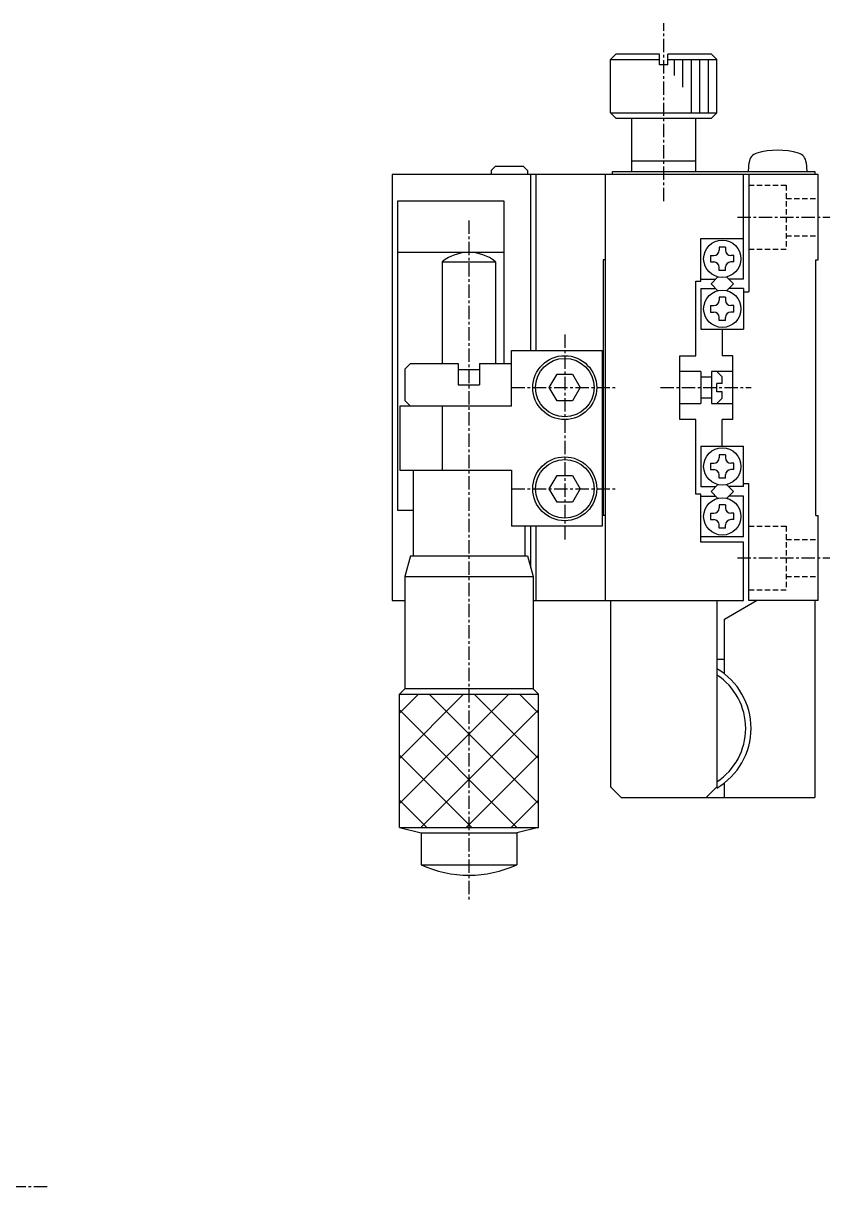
# Model space of a CAD drawing. Extents: x -191 to 34, y -40 to 164.
# Drawn here: x -41.8 to 34, y -5.6 to 103.7 of the extents above; entities that cross this region are included whole.
import ezdxf

# ---------------------------------------------------------------- set-up
doc = ezdxf.new("R2010")
doc.units = 0
doc.linetypes.add('CENTER', pattern=[2, 1.25, -0.25, 0.25, -0.25])
doc.linetypes.add('DASHED', pattern=[0.75, 0.5, -0.25])
doc.layers.get('0').update_dxf_attribs({"linetype": 'CONTINUOUS'})
doc.layers.add('CENTER', color=1, linetype='CENTER')

msp = doc.modelspace()

# ---------------------------------------------------------------- linework, layer by layer
at = {"color": 7, "linetype": 'CONTINUOUS'}
for p, q in [((13.88, 100.74), (13.38, 100.24)), ((17.98, 100.74), (13.88, 100.74)), ((17.98, 99.74), (17.98, 100.74)), ((22.88, 100.74), (18.78, 100.74)), ((18.78, 99.74), (18.78, 100.74)), ((23.38, 100.24), (22.88, 100.74)), ((13.38, 100.24), (17.98, 100.24)), ((13.38, 95.24), (13.38, 100.24)), ((18.78, 99.74), (17.98, 99.74)), ((18.78, 100.24), (23.38, 100.24)), ((23.38, 95.24), (23.38, 100.24)), ((13.38, 95.24), (23.38, 95.24)), ((13.38, 95.24), (13.88, 94.74)), ((22.88, 94.74), (23.38, 95.24)), ((13.88, 94.74), (22.88, 94.74)), ((15.38, 89.74), (15.38, 94.74)), ((21.38, 89.74), (21.38, 94.74)), ((15.38, 90.74), (21.38, 90.74)), ((2.58, 90.24), (2.18, 89.84)), ((2.18, 89.84), (2.18, 89.44)), ((2.58, 90.24), (5.18, 90.24)), ((5.58, 89.84), (5.18, 90.24)), ((5.58, 89.84), (5.58, 89.44)), ((13.58, 89.74), (32.58, 89.74)), ((13.58, 89.44), (13.58, 89.74)), ((26.33, 89.74), (26.4, 90.59)), ((31.75, 90.59), (31.83, 89.74)), ((32.58, 89.74), (32.58, 89.44)), ((32.88, 89.44), (-7.12, 89.44)), ((-7.12, 89.44), (-7.12, 49.44)), ((5.88, 72.94), (5.88, 89.44)), ((6.38, 72.94), (6.38, 89.44)), ((12.88, 89.44), (12.88, 49.44)), ((25.88, 79.64), (25.88, 89.44)), ((26.38, 89.44), (26.38, 78.44)), ((32.88, 81.44), (32.88, 89.44)), ((-6.62, 86.94), (-6.62, 57.94)), ((3.38, 86.94), (-6.62, 86.94)), ((3.38, 71.69), (3.38, 86.94)), ((21.88, 83.44), (25.88, 83.44)), ((21.88, 79.44), (21.88, 83.44)), ((3.38, 82.14), (-6.62, 82.14)), ((24.18, 82.64), (23.58, 82.64)), ((23.58, 82.64), (23.58, 82.34)), ((24.18, 82.64), (24.18, 82.34)), ((-2.42, 81.26), (2.58, 81.26)), ((-2.42, 81.26), (-2.42, 71.69)), ((2.58, 81.26), (2.58, 71.69)), ((12.88, 81.44), (12.68, 81.44)), ((12.68, 81.44), (12.68, 57.44)), ((22.78, 81.84), (22.78, 81.24)), ((22.78, 81.84), (23.08, 81.84)), ((22.78, 81.24), (23.08, 81.24)), ((24.98, 81.84), (24.68, 81.84)), ((24.98, 81.24), (24.68, 81.24)), ((24.98, 81.24), (24.98, 81.84)), ((32.68, 57.44), (32.68, 81.44)), ((32.68, 81.44), (32.88, 81.44)), ((22.82, 79.19), (23.47, 79.84)), ((23.58, 80.44), (23.58, 80.74)), ((24.18, 80.44), (23.58, 80.44)), ((24.18, 80.44), (24.18, 80.74)), ((24.29, 79.84), (24.94, 79.19)), ((21.38, 72.44), (21.38, 79.44)), ((21.38, 79.44), (21.88, 79.44)), ((21.88, 79.64), (23.27, 79.64)), ((21.88, 78.74), (21.88, 74.94)), ((21.88, 78.74), (23.27, 78.74)), ((22.82, 79.19), (23.47, 78.54)), ((24.29, 78.54), (24.94, 79.19)), ((25.88, 79.64), (24.49, 79.64)), ((25.88, 78.74), (24.49, 78.74)), ((25.88, 78.74), (25.88, 74.94)), ((24.18, 77.94), (23.58, 77.94)), ((23.58, 77.94), (23.58, 77.64)), ((24.18, 77.94), (24.18, 77.64)), ((25.88, 78.44), (26.38, 78.44)), ((22.78, 77.14), (22.78, 76.54)), ((22.78, 77.14), (23.08, 77.14)), ((22.78, 76.54), (23.08, 76.54)), ((24.98, 77.14), (24.68, 77.14)), ((24.98, 76.54), (24.68, 76.54)), ((24.98, 76.54), (24.98, 77.14)), ((23.58, 75.74), (23.58, 76.04)), ((24.18, 75.74), (23.58, 75.74)), ((24.18, 75.74), (24.18, 76.04)), ((21.88, 74.94), (25.88, 74.94)), ((23.88, 74.94), (23.88, 72.44)), ((4.08, 67.69), (4.08, 72.94)), ((4.08, 72.94), (12.58, 72.94)), ((12.58, 72.94), (12.58, 56.44)), ((19.88, 72.44), (21.38, 72.44)), ((19.88, 66.44), (19.88, 72.44)), ((24.88, 72.44), (23.88, 72.44)), ((24.88, 66.44), (24.88, 72.44)), ((-5.42, 71.69), (-5.92, 71.19)), ((-5.92, 68.19), (-5.92, 71.19)), ((-5.42, 71.69), (-0.92, 71.69)), ((-0.92, 71.69), (-0.92, 69.69)), ((-0.92, 71.14), (1.08, 71.14)), ((1.08, 71.69), (1.08, 69.69)), ((1.08, 71.69), (4.08, 71.69)), ((7.63, 69.44), (8.36, 70.69)), ((8.36, 70.69), (9.8, 70.69)), ((9.8, 70.69), (10.52, 69.44)), ((21.88, 70.94), (19.88, 70.94)), ((21.88, 70.94), (21.88, 67.94)), ((21.88, 70.44), (22.88, 70.44)), ((22.88, 70.94), (22.88, 67.94)), ((24.88, 70.94), (22.88, 70.94)), ((23.88, 70.44), (23.38, 70.94)), ((23.88, 69.84), (23.88, 70.44)), ((-0.92, 69.69), (1.08, 69.69)), ((8.36, 68.19), (7.63, 69.44)), ((10.52, 69.44), (9.8, 68.19)), ((23.38, 69.04), (23.38, 69.84)), ((23.88, 69.84), (23.38, 69.84)), ((23.88, 69.04), (23.38, 69.04)), ((23.88, 68.44), (23.88, 69.04)), ((-5.92, 68.19), (-5.42, 67.69)), ((9.8, 68.19), (8.36, 68.19)), ((19.88, 67.94), (21.88, 67.94)), ((22.88, 68.44), (21.88, 68.44)), ((22.88, 67.94), (24.88, 67.94)), ((23.88, 68.44), (23.38, 67.94)), ((-6.42, 67.69), (-6.42, 61.69)), ((4.08, 67.69), (-6.42, 67.69)), ((-2.42, 67.69), (-2.42, 61.69)), ((21.38, 66.44), (19.88, 66.44)), ((21.38, 59.44), (21.38, 66.44)), ((23.88, 63.94), (23.88, 66.44)), ((24.88, 66.44), (23.88, 66.44)), ((21.88, 63.94), (21.88, 60.14)), ((21.88, 63.94), (25.88, 63.94)), ((25.88, 60.14), (25.88, 63.94)), ((22.78, 62.34), (22.78, 61.74)), ((22.78, 62.34), (23.08, 62.34)), ((24.18, 63.14), (23.58, 63.14)), ((23.58, 63.14), (23.58, 62.84)), ((24.18, 63.14), (24.18, 62.84)), ((24.98, 62.34), (24.68, 62.34)), ((24.98, 61.74), (24.98, 62.34)), ((-6.42, 61.69), (4.08, 61.69)), ((-5.17, 61.69), (-5.17, 53.64)), ((4.08, 61.69), (4.08, 56.44)), ((7.63, 59.94), (8.36, 61.19)), ((8.36, 61.19), (9.8, 61.19)), ((9.8, 61.19), (10.52, 59.94)), ((22.78, 61.74), (23.08, 61.74)), ((23.58, 60.94), (23.58, 61.24)), ((24.18, 60.94), (24.18, 61.24)), ((24.98, 61.74), (24.68, 61.74)), ((21.88, 60.14), (23.27, 60.14)), ((22.82, 59.69), (23.47, 60.34)), ((24.18, 60.94), (23.58, 60.94)), ((24.29, 60.34), (24.94, 59.69)), ((25.88, 60.14), (24.49, 60.14)), ((25.88, 60.44), (26.38, 60.44)), ((26.38, 49.44), (26.38, 60.44)), ((8.36, 58.69), (7.63, 59.94)), ((10.52, 59.94), (9.8, 58.69)), ((21.88, 59.44), (21.38, 59.44)), ((21.88, 54.94), (21.88, 59.44)), ((21.88, 59.24), (23.27, 59.24)), ((22.82, 59.69), (23.47, 59.04)), ((24.29, 59.04), (24.94, 59.69)), ((25.88, 59.24), (24.49, 59.24)), ((25.88, 55.44), (25.88, 59.24)), ((-6.62, 57.94), (-5.17, 57.94)), ((9.8, 58.69), (8.36, 58.69)), ((24.18, 58.44), (23.58, 58.44)), ((23.58, 58.44), (23.58, 58.14)), ((24.18, 58.44), (24.18, 58.14)), ((12.88, 57.44), (12.68, 57.44)), ((22.78, 57.64), (22.78, 57.04)), ((22.78, 57.64), (23.08, 57.64)), ((22.78, 57.04), (23.08, 57.04)), ((24.98, 57.64), (24.68, 57.64)), ((24.98, 57.04), (24.68, 57.04)), ((24.98, 57.04), (24.98, 57.64)), ((32.68, 57.44), (32.88, 57.44)), ((32.88, 49.44), (32.88, 57.44)), ((12.58, 56.44), (4.08, 56.44)), ((5.33, 56.44), (5.33, 53.64)), ((5.88, 52.52), (5.88, 56.44)), ((6.38, 49.44), (6.38, 56.44)), ((23.58, 56.24), (23.58, 56.54)), ((24.18, 56.24), (23.58, 56.24)), ((24.18, 56.24), (24.18, 56.54)), ((25.88, 55.44), (21.88, 55.44)), ((25.88, 54.94), (21.88, 54.94)), ((25.88, 49.44), (25.88, 54.94)), ((-5.42, 53.64), (-5.94, 51.71)), ((-5.42, 53.64), (5.58, 53.64)), ((5.58, 53.64), (6.1, 51.71)), ((-5.94, 51.71), (6.06, 51.71)), ((-5.94, 51.71), (-5.94, 41.14)), ((6.1, 51.71), (6.1, 41.14)), ((-7.12, 49.44), (-5.94, 49.44)), ((6.1, 49.44), (25.88, 49.44)), ((13.38, 49.44), (13.38, 31.94)), ((23.38, 49.44), (23.38, 31.94)), ((24.08, 47.71), (27.08, 49.44)), ((32.88, 49.44), (26.38, 49.44)), ((32.58, 49.44), (32.58, 30.94)), ((24.08, 42.56), (24.08, 47.71)), ((23.38, 43.94), (24.08, 43.94)), ((-6.44, 40.64), (-5.94, 41.14)), ((-6.44, 40.64), (6.6, 40.64)), ((-6.44, 28.14), (-6.44, 40.64)), ((6.1, 41.14), (-5.94, 41.14)), ((6.6, 40.64), (6.1, 41.14)), ((6.6, 28.14), (6.6, 40.64)), ((13.38, 31.94), (14.38, 30.94)), ((22.38, 30.94), (23.38, 31.94)), ((24.08, 30.94), (24.08, 32.32)), ((14.38, 30.94), (32.58, 30.94)), ((-6.44, 28.14), (6.6, 28.14)), ((-6.44, 28.14), (-4.42, 27.64)), ((-4.42, 27.64), (-4.42, 24.64)), ((-4.42, 27.64), (4.58, 27.64)), ((6.6, 28.14), (4.58, 27.64)), ((4.58, 27.64), (4.58, 24.64)), ((-4.42, 24.64), (4.58, 24.64))]:
    msp.add_line(p, q, dxfattribs=at)
at = {"color": 3, "linetype": 'CONTINUOUS'}
for p, q in [((19.38, 98.76), (19.38, 100.24)), ((20.18, 97.66), (20.18, 100.24)), ((20.98, 95.24), (20.98, 100.24)), ((21.78, 95.24), (21.78, 100.24)), ((22.58, 95.24), (22.58, 100.24)), ((-4.66, 40.64), (-6.44, 38.86)), ((-0.42, 40.64), (-6.44, 34.62)), ((3.82, 40.64), (-6.44, 30.38)), ((6.6, 30.38), (-3.66, 40.64)), ((6.6, 34.62), (0.58, 40.64)), ((6.6, 38.86), (4.82, 40.64)), ((4.59, 28.14), (-6.44, 39.17)), ((6.6, 39.17), (-4.44, 28.14)), ((0.35, 28.14), (-6.44, 34.93)), ((6.6, 34.93), (-0.19, 28.14)), ((-3.89, 28.14), (-6.44, 30.69)), ((6.6, 30.69), (4.05, 28.14))]:
    msp.add_line(p, q, dxfattribs=at)
at = {"color": 3, "linetype": 'DASHED'}
for p, q in [((26.38, 88.44), (29.88, 88.44)), ((29.88, 88.44), (29.88, 82.44)), ((29.88, 87.19), (32.88, 87.19)), ((29.88, 83.69), (32.88, 83.69)), ((26.38, 82.44), (29.88, 82.44)), ((26.38, 56.44), (29.88, 56.44)), ((29.88, 56.44), (29.88, 50.44)), ((29.88, 55.19), (32.88, 55.19)), ((29.88, 51.69), (32.88, 51.69)), ((26.38, 50.44), (29.88, 50.44))]:
    msp.add_line(p, q, dxfattribs=at)
at = {"color": 7, "linetype": 'CONTINUOUS'}
for centre, radius in [((23.88, 81.54), 1.75), ((23.88, 76.84), 1.75), ((9.08, 69.44), 3), ((9.08, 69.44), 2.75), ((23.88, 62.04), 1.75), ((9.08, 59.94), 3), ((9.08, 59.94), 2.75), ((23.88, 57.34), 1.75)]:
    msp.add_circle(centre, radius, dxfattribs=at)
for centre, radius, start, end in [((27.4, 90.5), 1, 106.257, 175), ((29.08, 84.74), 7, 73.743, 106.257), ((30.76, 90.5), 1, 5, 73.743), ((0.08, 78.14), 4, 51.3178, 128.7225), ((23.08, 82.34), 0.5, 270, 0), ((24.68, 82.34), 0.5, 180, 270), ((23.08, 80.74), 0.5, 0, 90), ((24.68, 80.74), 0.5, 90, 180), ((23.08, 77.64), 0.5, 270, 0), ((24.68, 77.64), 0.5, 180, 270), ((23.08, 76.04), 0.5, 0, 90), ((24.68, 76.04), 0.5, 90, 180), ((23.08, 62.84), 0.5, 270, 0), ((24.68, 62.84), 0.5, 180, 270), ((23.08, 61.24), 0.5, 0, 90), ((24.68, 61.24), 0.5, 90, 180), ((23.08, 58.14), 0.5, 270, 0), ((24.68, 58.14), 0.5, 180, 270), ((23.08, 56.54), 0.5, 0, 90), ((24.68, 56.54), 0.5, 90, 180), ((20.08, 37.44), 6.5, 300.5102, 59.4898), ((20.08, 37.44), 6, 303.367, 56.633), ((0.08, 34.26), 10.62, 244.9423, 295.0577)]:
    msp.add_arc(centre, radius, start, end, dxfattribs=at)
at = {"layer": 'CENTER', "color": 1, "linetype": 'CENTER'}
for p, q in [((18.38, 86.95), (18.38, 103.66)), ((25.32, 85.44), (33.97, 85.44)), ((0.08, 85.12), (0.08, 21.12)), ((9.08, 74.44), (9.08, 54.94)), ((4.08, 69.44), (14.08, 69.44)), ((18.08, 69.44), (26.58, 69.44)), ((4.08, 59.94), (14.08, 59.94)), ((25.32, 53.44), (33.97, 53.44)), ((-39.54, -5.6), (-58.54, -5.6))]:
    msp.add_line(p, q, dxfattribs=at)

doc.saveas('drawing.dxf')
